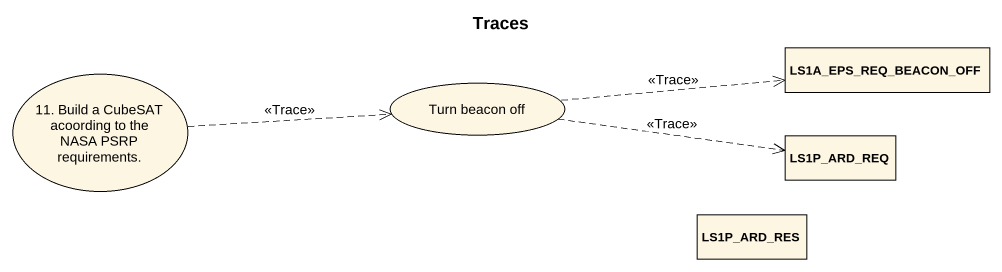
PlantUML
@startuml
title Traces
allowmixing
hide circle
hide empty members
usecase "11. Build a CubeSAT acoording to the NASA PSRP requirements." as u11_Build_a_CubeSAT
usecase "Turn beacon off" as Turn_beacon_off
class LS1A_EPS_REQ_BEACON_OFF
class LS1P_ARD_REQ
class LS1P_ARD_RES
u11_Build_a_CubeSAT .right.> Turn_beacon_off : <<Trace>>
Turn_beacon_off .right.> LS1A_EPS_REQ_BEACON_OFF : <<Trace>>
Turn_beacon_off .right.> LS1P_ARD_REQ : <<Trace>>
@enduml
